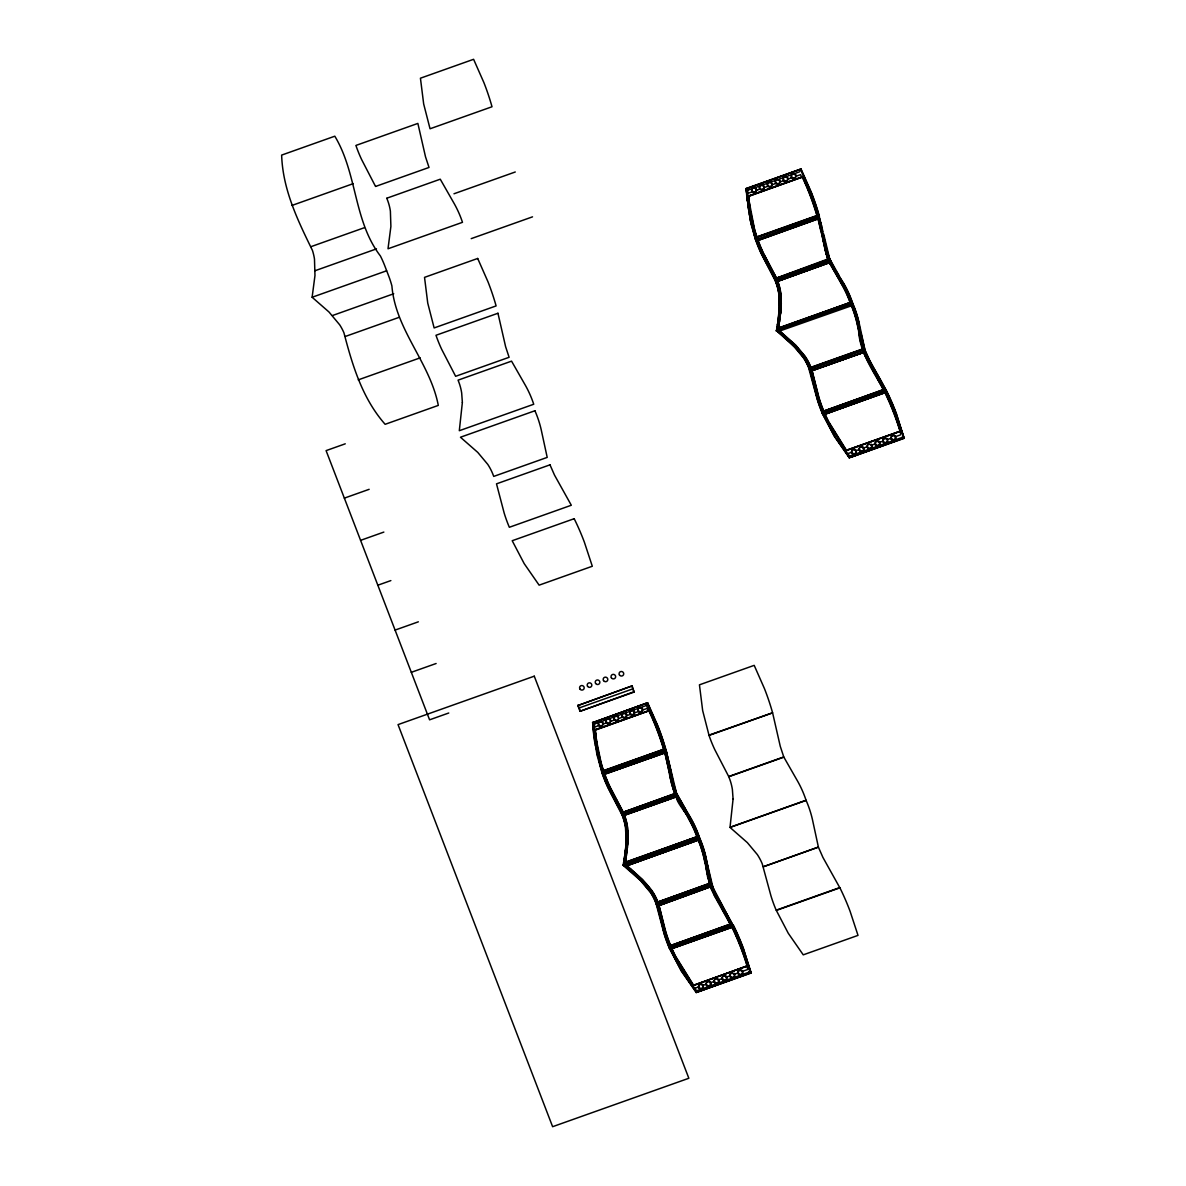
<?xml version="1.0" encoding="UTF-8"?>
<svg xmlns="http://www.w3.org/2000/svg" width="1186" height="1186" viewBox="0 0 1186 1186"><rect width="100%" height="100%" fill="white"/><g stroke="black" fill="none" stroke-linecap="round" stroke-linejoin="round"><path stroke-width="1.5" d="M626.341 838.383L626.045 830.274M627.943 837.82L627.542 827.102A55.105 53.711 27.2 0 0 624.933 816.398L624.459 815.093L676.405 796.621L687.05 814.96M628.12 835.908L627.898 839.125M779.573 302.445L779.513 305.528M780.951 305.202L781.144 300.443M781.307 303.245L780.67 311.799M626.134 840.088L625.496 827.591A54.66 53.281 27.2 0 0 623.465 818.963L620.738 810.69L608.314 787.119A141.949 138.362 27.2 0 1 602.562 772.975L602.236 773.628A141.949 138.362 27.2 0 0 607.973 787.771L621.864 814.649M779.35 305.855L779.098 294.558M626.089 841.497L626.045 828.436M626.475 839.436L626.178 842.609M627.854 840.444L628.076 838.784M779.291 307.263L779.513 305.514M780.892 306.522L781.263 298.62M627.616 842.119L627.69 830.244M627.779 841.793L628.031 840.103M780.818 307.886L781.07 306.196M626.252 841.185L625.911 844.417M779.454 306.937L778.09 319.775M779.38 308.36L779.054 292.749M627.527 843.498L627.794 841.778M627.957 841.467L627.32 847.501M780.996 307.545L780.358 313.593M626.075 844.106L626.341 842.297M779.276 309.842L779.543 308.049M627.424 844.906L627.705 843.157M780.788 310.347L780.907 308.923M626.075 844.091L625.304 850.688M626.238 843.765L625.808 847.16M779.454 309.516L778.476 317.744M627.602 844.58L626.816 850.881M779.335 311.014L778.846 315.758M780.521 313.267L780.67 311.785M780.833 311.458L779.365 321.51M625.986 846.834L625.096 852.349M627.157 849.013L627.483 847.175M780.195 315.105L780.536 313.252M627.32 848.687L626.608 852.467M780.017 316.647L780.373 314.764M625.645 850.036L624.874 854.068M627.142 850.229L625.911 857.448M780.18 316.306L779.602 319.849M778.653 317.418L777.853 321.51M625.437 851.696L624.533 857.285M626.949 851.815L626.327 855.432M625.052 853.727L624.088 859.45M778.431 319.108L777.764 322.963M779.928 319.197L778.846 324.949M594.468 721.666L594.527 727.122M747.921 193.377L747.521 188.515M778.016 321.198L777.304 325.142M626.075 857.122L626.49 855.091M779.113 323.215L779.543 321.169M777.467 324.816L777.927 322.651M624.251 859.138L624.711 856.959M626.238 856.796L625.363 860.977M624.429 858.797L623.465 863.289M777.008 327.025L777.482 324.801M625.526 860.651L625.971 858.531M778.565 326.743L779.024 324.623M779.187 324.297L778.253 328.566L850.555 302.326L778.594 327.914M623.628 862.978L624.118 860.695M776.697 328.952L777.349 326.372M312.126 297.256L314.972 275.523L314.483 259.067A56.365 54.941 27.2 0 0 312.437 250.394C297.701 220.299 282.728 189.463 281.645 155.099L334.808 136.197C357.386 173.63 353.487 220.833 380.395 255.968A103.79 101.166 27.2 0 1 385.109 266.687L388.252 274.841A103.79 101.166 27.2 0 1 391.899 285.915C395.457 330.034 430.014 362.486 438.301 405.404L385.139 424.306C362.249 398.348 352.435 365.288 343.91 332.717A54.526 53.148 27.2 0 0 339.685 324.816L328.982 311.992L312.126 297.256L386.562 270.808M625.526 860.636L625.037 862.919M687.821 816.25L689.066 818.414A109.142 106.399 27.2 0 1 697.398 836.545L625.052 862.8L625.689 860.324M778.253 328.566L778.728 326.402M623.806 862.637L623.124 865.291L699.503 837.612A108.89 106.147 27.2 0 0 690.741 817.984L676.85 794.146M776.86 328.626L776.356 330.938L852.363 304.016A107.377 104.664 27.2 0 1 858.664 323.022L860.384 331.561M777.023 328.3L776.341 331.057L850.733 304.505L850.258 303.082A109.142 106.399 27.2 0 0 841.927 284.833L827.561 258.963L820.312 227.653M778.031 329.916L795.391 345.749L804.79 356.927A55.105 53.711 27.2 0 1 810.053 366.682L818.488 397.74A142.038 138.451 27.2 0 0 823.306 411.409L824.611 414.418A157.382 153.409 27.2 0 0 828.421 422.453L847.634 453.689L851.415 452.34M845.87 305.706L852.675 303.275L851.444 304.253M776.474 330.642L794.65 347.187L803.604 358.113A54.986 53.607 27.2 0 1 808.481 367.319L817.154 399.133A141.935 138.347 27.2 0 0 822.328 413.425L886.238 390.164A252.01 245.65 27.2 0 1 896.423 413.647L904.014 438.375L849.265 457.855L834.321 436.329L822.387 413.529L834.484 436.018L849.428 457.529L904.177 438.064L896.26 413.988A252.01 245.65 27.2 0 0 886.075 390.505M747.076 200.908L746.261 188.441L801.024 168.975L811.268 192.147A252.144 245.769 27.2 0 1 819.407 216.312L817.836 216.994M750.427 211.197L754.207 228.735A157.338 153.365 27.2 0 0 756.742 237.185L817.213 215.689A271.876 265.012 27.2 0 0 802.551 176.981L748.396 196.224L749.804 208.706M817.124 216.297L817.376 215.348L756.92 236.844L757.083 238.994M820.297 227.668L818.088 218.832L757.646 240.595A142.038 138.451 27.2 0 0 763.235 253.997L777.808 282.817A55.105 53.711 27.2 0 1 780.418 293.52L780.729 296.352M745.935 189.093L801.024 168.975M801.914 177.203L748.233 196.55L747.699 193.451L752.191 191.85M795.747 176.373L800.639 174.624L801.751 177.529L802.625 176.951M828.302 259.349L776.059 278.443L827.961 260.001L827.739 257.881M827.872 262.995L777.319 281.512L829.444 262.714L830.052 263.989M818.088 218.847L820.756 230.707M852.512 303.646L852.349 303.957A108.89 106.147 27.2 0 0 843.602 284.388C828.125 264.967 824.062 240.639 819.096 217.082L826.879 250.083M577.834 705.566L632.138 685.893L634.095 692.075L580.028 711.289L577.834 705.566L632.138 685.893M579.153 707.938L633.22 688.725M580.028 711.289L634.332 691.616M851.578 305.736L779.78 330.998L795.717 345.096L805.116 356.274A55.105 53.711 27.2 0 1 810.379 366.029L810.572 367.971L862.518 349.514L861.125 342.161M647.63 702.72L592.54 722.837L647.63 702.72L657.904 725.965A252.01 245.65 27.2 0 1 666.043 750.175L665.702 750.827A252.01 245.65 27.2 0 0 657.548 726.618L647.289 703.372M747.699 204.259L751.064 224.05L755.541 239.676A141.935 138.347 27.2 0 0 761.264 253.76L775.11 280.489L830.17 260.92L823.647 233.894M646.978 711.229L595.179 729.642L597.344 748.01M594.305 738.003L597.003 754.845L602.147 773.42L612.777 769.343M663.982 749.107L603.526 770.589L604.059 772.205M604.163 772.412L604.386 774.666A142.038 138.451 27.2 0 0 609.975 788.067L623.451 814.07M812.025 370.477L863.764 352.361L864.564 354.451M852.512 303.631L851.103 303.942M663.893 749.419A271.876 265.012 27.2 0 0 649.157 710.725L594.838 730.294L594.305 727.196L598.797 725.595M642.352 710.117L647.245 708.383L648.357 711.274L649.231 710.696M851.681 305.691A113.975 111.099 27.2 0 1 858.056 327.128L858.204 328.922M822.343 413.425L822.506 413.099A141.935 138.347 27.2 0 1 817.317 398.822L814.174 386.799M883.926 389.319L823.321 411.409L883.585 389.972L866.892 358.765M883.674 392.877L824.611 414.418L885.23 392.61L824.774 414.092A157.382 153.409 27.2 0 0 828.584 422.127L846.285 450.621L900.426 431.363M675.027 793.419L622.798 812.529L674.701 794.071L674.79 792.797M623.792 813.418L624.592 817.05A55.105 53.711 27.2 0 1 627.216 827.754L627.379 829.162M624.459 815.093L676.405 796.621M606.446 773.405L664.99 752.591L671.424 783.279L675.353 795.643M669.453 765.919L666.132 750.382L655.828 753.807M624.889 864.401L642.234 880.116L651.633 891.279A55.105 53.711 27.2 0 1 656.896 901.034L665.376 932.211A142.038 138.451 27.2 0 0 670.194 945.879L671.572 949.111A157.382 153.409 27.2 0 0 675.397 957.146L694.611 988.383L698.376 987.034M696.879 840.37L626.282 866.002L698.421 840.103A113.975 111.099 27.2 0 1 704.899 861.481L707.642 877.166M846.448 450.28L900.589 431.037L846.448 450.28L828.747 421.801A157.382 153.409 27.2 0 1 824.937 413.766M849.265 457.855L847.931 454.994M698.257 840.414L697.057 837.316A109.142 106.399 27.2 0 0 688.725 819.066C686.071 811.817 675.62 802.181 676.198 795.421L677.31 794.501L685.3 808.956M699.206 838.25A108.89 106.147 27.2 0 0 690.415 818.637L676.969 795.154L666.132 750.382M709.702 883.214L657.415 902.338L709.361 883.866L708.931 880.531M641.656 881.198L650.61 892.139A54.986 53.607 27.2 0 1 655.487 901.33L664.056 933.678A141.949 138.362 27.2 0 0 669.26 948.014L681.253 970.963L696.226 992.549L750.99 973.083L743.4 948.34A252.01 245.65 27.2 0 0 733.23 924.858L669.26 948.014L733.215 924.872M900.115 431.2L900.886 434.743L895.119 436.804M710.814 886.505L658.571 905.615L710.814 886.505L712.163 889.856M705.047 863.275L705.092 861.155A113.975 111.099 27.2 0 0 698.687 839.732M730.798 923.805L670.194 945.879L730.472 924.457L720.035 904.399M747.565 965.73L693.084 985.625L747.565 965.73A272.187 265.308 27.2 0 0 732.444 926.933M696.226 992.549L751.331 972.431M698.169 991.318L696.864 990.71M750.99 973.083L743.073 948.993A252.01 245.65 27.2 0 0 732.889 925.51L712.964 887.424L705.685 857.018A107.377 104.664 27.2 0 0 699.369 837.939A108.89 106.147 27.2 0 0 690.578 818.296L685.137 809.267M693.425 984.973L675.723 956.494A157.382 153.409 27.2 0 1 671.913 948.459L732.37 926.963L673.648 947.836M747.091 965.893L747.862 969.451L742.095 971.497M752.813 229.002L755.541 239.676L819.215 216.638A252.144 245.769 27.2 0 0 811.076 192.488L800.846 169.302L746.098 188.767L750.397 221.085M776.578 279.436L775.11 280.489L776.207 283.395A54.971 53.592 27.2 0 1 778.728 293.402L779.365 301.14M829.74 260.535L830.511 260.268M620.13 810.097L622.027 814.337L677.117 794.739L675.531 795.391M676.198 795.421L676.969 795.154M356.556 145.211L417.872 123.418L425.522 156.849L429.021 167.448L375.74 186.395M430.696 128.548L492.012 106.755A252.01 245.65 27.2 0 0 483.873 82.546L473.599 59.3L420.437 78.202L423.669 103.953L430.044 128.785M291.904 205.46L353.22 183.652M386.977 198.151L440.258 179.205L454.357 203.873A107.377 104.664 27.2 0 1 462.481 222.316L388.015 248.778L390.891 226.437L390.387 211.093A54.986 53.607 27.2 0 0 387.866 201.042L386.784 198.225M453.986 193.778L515.273 171.985M311.088 246.629L364.369 227.697M315.179 270.675L376.481 248.882M471.213 238.638L532.529 216.845M332.421 315.55L393.722 293.757M747.654 190.279L752.517 188.544M753.747 188.114L760.137 185.846M761.531 185.401A2.328 2.268 27.2 0 1 763.547 188.856A2.328 2.268 27.2 0 1 759.529 188.782A2.328 2.268 27.2 0 1 761.531 185.401L768.172 182.985M769.403 182.54L776.118 180.153M777.349 179.723L783.961 177.366M785.191 176.936L792.026 174.505M793.256 174.06L799.838 171.703M345.378 336.439L398.867 317.433M756.238 190.412L759.796 189.152M763.843 187.714L767.846 186.291M771.893 184.853L775.777 183.459M779.839 182.021L783.635 180.672M787.682 179.234L791.699 177.811M749.137 195.69L800.372 177.47M358.216 379.876L420.185 357.846M778.12 230.974L786.748 227.92M791.966 226.185L804.004 221.782M774.992 275.463L776.222 278.132L827.887 259.037M780.492 278.043L777.038 279.273L780.521 278.132M799.512 271.283L804.701 269.43M809.89 267.591L813.344 266.361M825.456 262.062L816.813 265.13L825.486 262.136M809.919 267.68L813.388 266.45M829.088 260.861L830.541 260.342L839.332 276.041M830.2 260.994L775.466 279.926L776.548 282.742A54.971 53.592 27.2 0 1 778.817 291.267M829.444 262.699L777.482 281.186L777.972 282.49A55.105 53.711 27.2 0 1 780.581 293.179L780.848 297.79M345.259 443.816L326.091 450.621L429.584 719.828L448.753 713.008M534.901 410.771L460.464 437.234L477.765 452.4L487.772 464.378A54.986 53.607 27.2 0 1 492.635 473.585L493.732 476.401L547.206 457.396L541.231 429.836A107.377 104.664 27.2 0 0 534.93 410.771M778.416 328.255L850.392 302.652A109.142 106.399 27.2 0 0 842.104 284.492L830.052 263.974M779.973 329.13L785.176 327.277M802.522 321.109L818.118 315.565L809.489 318.738M780.003 329.219L785.206 327.366M344.355 498.135L369.157 489.314M810.898 367.319L862.859 348.862M839.154 359.047L851.266 354.733M863.497 350.389L864.95 349.87L859.005 322.37A107.377 104.664 27.2 0 0 852.734 303.364A108.89 106.147 27.2 0 0 843.943 283.736L834.44 268.599M813.759 369.869L862.192 352.642M811.861 370.803L863.764 352.346L811.861 370.818L812.128 371.663M360.588 540.356L383.849 532.084M857.048 400.557L872.57 395.027L867.44 396.984M884.637 390.743L886.224 390.179L869.457 360.099L864.965 349.914L809.905 369.483L810.631 371.633M884.919 390.772L886.283 390.283M822.387 413.529L885.942 390.935M377.845 585.217L390.861 580.591M574.187 518.697L512.204 540.727L524.168 563.587L539.126 585.158L592.303 566.256L584.372 542.18A252.01 245.65 27.2 0 0 574.187 518.697M855.61 450.843L859.02 449.627M863.23 448.145L867.07 446.781M871.265 445.284L875.001 443.949M879.211 442.452L882.858 441.162M887.054 439.665L890.923 438.301M901.953 437.323L902.709 437.234L849.517 456.15L848.034 453.541M904.355 437.723L850.851 457.277L849.888 456.017M395.086 630.092L418.347 621.82M411.32 672.314L436.122 663.508M594.26 724.023L599.123 722.289M600.353 721.859L606.743 719.591M607.973 719.146L614.778 716.729M616.008 716.3L622.724 713.898M623.955 713.468L630.567 711.111M631.797 710.681L638.631 708.25M639.862 707.805L646.444 705.462L649.068 711.022M602.844 724.157L606.402 722.897M610.449 721.459L614.452 720.035M618.499 718.597L622.398 717.219M626.445 715.766L630.24 714.417M634.288 712.979L638.305 711.556M648.52 710.948L595.001 729.968L596.143 739.219M623.035 765.459L633.487 761.99M638.572 759.929L649.009 756.475M602.147 773.42L665.791 751.034M623.792 813.433L622.205 813.996L623.792 818.31A54.66 53.281 27.2 0 1 625.6 825.471M634.184 809.741L646.281 805.442M658.393 801.128L661.847 799.898M677.28 794.427L675.679 794.991L676.524 794.768M677.102 794.753L622.057 814.411L623.628 818.651A54.66 53.281 27.2 0 1 625.674 827.279L626.045 830.289M621.894 814.738L676.939 795.08L673.44 784.465L669.63 765.578M625.393 862.148L697.353 836.56M625.215 862.489L697.19 836.886M628.55 862.859L623.139 865.32L640.44 880.486L650.447 892.465A54.986 53.607 27.2 0 1 655.309 901.671L656.407 904.488L711.481 884.919L707.775 868.938M661.477 851.118L670.164 848.064M697.902 838.176L699.503 837.642A107.377 104.664 27.2 0 1 705.848 856.707L708.101 868.285M623.302 864.965L699.34 837.953M698.421 840.088L626.445 865.676L630.73 869.219M661.818 902.116L668.711 899.581M694.655 890.36L706.752 886.061M710.384 884.86L711.822 884.267L715.084 893.443L732.829 925.421M656.57 904.177L711.659 884.578M658.867 905.719L710.651 886.832L711.896 889.974M674.641 945.568L681.535 943.107M693.617 938.823L702.245 935.754M710.874 932.685L717.767 930.239M728.115 926.548L733.156 924.769M732.192 927.304L671.736 948.785A157.382 153.409 27.2 0 0 675.56 956.82L693.247 985.314L747.388 966.071A272.187 265.308 27.2 0 0 732.281 927.259M747.817 969.303L747.224 966.382A272.187 265.308 27.2 0 0 732.118 927.585M702.586 985.536L705.996 984.336M710.192 982.838L714.031 981.474M718.242 979.977L721.977 978.643M726.188 977.16L729.835 975.856M734.03 974.358L737.9 972.994M776.563 330.701L785.428 338.114M624.918 866.284L623.317 864.979L630.863 871.25M779.617 331.309L795.554 345.437L804.953 356.601A55.105 53.711 27.2 0 1 810.216 366.355L810.735 367.66L862.696 349.173L860.576 339.463M626.623 865.35L642.56 879.449L651.959 890.627A55.105 53.711 27.2 0 1 657.222 900.382L657.741 901.686M779.869 332.955L794.976 346.534L803.93 357.46A54.986 53.607 27.2 0 1 808.808 366.667L809.371 368.06M626.638 867.248L641.819 880.887L650.773 891.813A54.986 53.607 27.2 0 1 655.65 901.019L656.733 903.836M626.475 867.559L627.987 868.819M630.73 869.205L646.281 883.911M629.455 870.035L641.641 881.213M785.443 338.099L790.439 342.621M788.038 340.382L789.268 341.509M790.454 342.606L800.061 352.746M638.424 878.025L639.536 879.093M646.281 883.896L648.282 886.268M648.297 886.253L650.981 889.782M800.076 352.731L803.767 357.787A54.986 53.607 27.2 0 1 808.644 366.978L810.053 370.729M694.892 989.687L696.567 991.896M694.996 988.235L696.478 990.844L749.685 971.927L748.722 971.334M846.315 452.83L836.456 438.538M693.276 987.508L679.904 967.524L670.639 949.764M650.981 889.767L651.796 890.953A55.105 53.711 27.2 0 1 657.059 900.708L657.578 902.012L709.539 883.526L708.101 878.174M837.953 276.961L829.607 262.388M627.72 833.506L627.379 827.413A55.105 53.711 27.2 0 0 624.77 816.724L624.296 815.405L676.242 796.933L686.872 815.286M683.062 809.104L684.574 811.535M839.154 276.353L843.78 284.077A108.89 106.147 27.2 0 1 852.541 303.601A107.377 104.664 27.2 0 1 858.842 322.666C860.058 348.091 873.341 369.558 885.883 390.831M836.738 272.469L837.524 273.758M838.71 278.191L842.282 284.166M834.662 435.677L822.713 412.876M686.887 815.271L687.658 816.591M715.247 893.102L732.992 925.095M720.539 902.605L721.755 904.696M871.814 368.238L878.1 379.12M681.224 802.848L681.98 804.138M687.658 816.576L688.903 818.74A109.142 106.399 27.2 0 1 697.235 836.871M872.466 366.074L877.432 374.613M871.799 368.253L865.113 355.696M718.849 902.398L715.632 896.749M872.466 366.089L865.231 351.441M877.447 374.598L880.175 379.431M833.699 267.31L834.425 268.614M711.911 889.96L730.635 924.131L670.357 945.553A142.038 138.451 27.2 0 1 665.539 931.885L664.19 927.022M616.735 800.253L622.591 811.387M878.1 379.105L883.748 389.66L823.484 411.082A142.038 138.451 27.2 0 1 818.651 397.414L812.529 372.938M616.72 800.268L610.138 787.726A142.038 138.451 27.2 0 1 604.549 774.339L664.827 752.902L670.846 778.505M880.19 379.416L886.046 390.505M833.699 267.324L829.37 258.192M766.052 262.477L773.954 277.213M714.506 895.297L715.469 897.076M757.81 240.269A142.038 138.451 27.2 0 0 763.399 253.671L774.888 275.271M766.037 262.491L761.442 253.433A141.935 138.362 27.2 0 1 755.704 239.35L751.227 223.724M611.635 794.398L620.13 810.097M766.779 260.312L764.54 255.968M713.764 893.236L714.669 894.985M611.62 794.412L608.136 787.445A141.949 138.362 27.2 0 1 602.399 773.302M883.585 389.972C873.029 370.388 858.812 351.575 858.531 328.27M884.4 391.588L884.8 392.388M731.377 926.281L714.328 895.638L709.94 885.66M715.247 893.117L712.445 886.817M885.023 392.833L885.067 392.922A272.187 265.308 27.2 0 1 900.174 431.704L900.307 431.867M645.703 703.935L646.4 705.359M800.683 169.628L810.928 192.799A252.144 245.769 27.2 0 1 819.066 216.964M774.102 277.494L774.769 278.992M622.606 811.372L622.961 812.202L674.864 793.745L674.078 791.64M850.762 304.594L851.415 306.062M776.4 277.791L763.576 253.344A142.038 138.451 27.2 0 1 757.987 239.943L818.251 218.52L819.066 221.56M623.124 811.876L610.301 787.415A142.038 138.451 27.2 0 1 604.712 774.013L664.605 753.036M865.113 355.711L864.579 354.436M774.769 278.977L776.385 283.054A54.971 53.592 27.2 0 1 778.891 293.061L779.083 294.573M865.187 355.163L864.001 352.242M676.85 794.16L673.604 784.139M775.436 279.837L761.605 253.107A141.935 138.347 27.2 0 1 756.994 242.137M711.541 889.115L711.2 888.284M375.547 186.469L361.641 159.591A141.949 138.362 27.2 0 1 355.904 145.448M631.901 686.353L634.095 692.075M578.071 705.107L580.265 710.829M826.879 250.068L829.37 258.207M712.43 886.832L711.882 885.275M827.65 258.429L826.345 254.516M777.66 280.845L778.135 282.164A55.105 53.711 27.2 0 1 780.744 292.868L780.966 300.784M775.852 281.66L776.37 283.069A54.971 53.592 27.2 0 1 778.891 293.075M674.389 791.759L673.796 790.039M865.217 351.456L860.843 332.747M656.599 904.236L656.911 905.17M656.881 904.221L657.607 906.4M827.354 256.828L825.5 250.498M757.128 239.112L757.646 240.595L817.866 218.98M711.882 885.29L705.507 857.359A107.377 104.664 27.2 0 0 699.206 838.28M673.841 791.018L673.07 788.586M810.053 370.714L810.349 371.648M709.851 885.379L706.663 869.709M602.473 772.768L600.146 765.385M657.029 905.467L659.624 915.029M658.912 904.962L665.717 931.559A142.038 138.451 27.2 0 0 670.535 945.227M812.099 370.699L818.829 397.073A142.038 138.451 27.2 0 0 823.647 410.756M810.364 371.633L814.174 386.814M658.882 905.704L659.342 907.216M812.128 371.648L812.588 373.175M811.016 372.893L811.313 374.82M659.342 907.201L660.261 910.537M904.014 438.375L896.097 414.299A252.01 245.65 27.2 0 0 885.912 390.817M658.082 908.002L658.853 910.818M826.331 254.53L825.337 250.809M673.233 788.275L672.225 784.569M673.07 788.601L672.062 784.895M816.057 393.441L816.739 395.916M662.959 927.956L663.641 930.447M819.259 216.741L820.905 223.042M811.476 374.509L811.965 376.347M664.99 752.591L665.791 755.645M598.693 759.989L599.419 762.746M664.19 927.037L660.261 910.522M814.871 388.726L815.434 391.039M661.758 923.227L662.337 925.554M820.92 223.027L821.631 225.992M825.323 250.824L820.934 230.38M672.062 784.91L671.143 780.922M708.591 879.197L707.968 876.513M673.604 784.154L670.194 768.231M666.532 758.58L667.214 761.412M812.44 378.245L812.899 380.202M659.327 912.731L659.787 914.688M821.646 225.977L822.906 231.581M669.008 762.85L665.969 750.708L602.31 773.094L595.357 744.971M814.337 386.488L813.374 382.233M659.624 915.014L664.219 933.367A141.949 138.362 27.2 0 0 669.438 947.673M660.735 918.824L661.225 920.988M820.475 227.327L821.097 230.054M825.026 248.541L824.122 244.42M671.306 780.596L671.765 782.627M750.738 220.433L751.405 223.398M598.011 757.142L596.706 751.109M669.023 762.835L669.616 765.593M667.837 764.14L668.4 766.764M821.676 232.678L822.209 235.213M670.52 779.158L669.601 774.725M668.948 769.284L669.453 771.715M822.713 237.645L823.662 242.255M598.011 750.353L600.813 762.479A157.338 153.365 27.2 0 0 603.348 770.93L663.819 749.433L603.185 771.241A157.338 153.365 27.2 0 1 600.65 762.806L597.848 750.664L595.179 729.642M860.517 341.464L858.086 327.114M707.686 875.164L706.915 871.087M749.493 214.192L750.101 217.364M705.374 862.622L706.485 870.05M860.324 338.099L859.583 333.963M705.655 864.075L706.174 866.922M859.079 331.146L859.331 332.569M596.098 747.936L594.987 741.206M596.751 741.799L600.991 762.153A157.338 153.365 27.2 0 0 603.526 770.589M748.381 207.461L748.915 210.886M594.646 741.858L593.044 726.588M749.3 202.154L754.385 228.409A157.338 153.365 27.2 0 0 756.905 236.844M747.877 203.918L746.987 196.446M594.023 734.001L594.482 737.662M593.682 734.653L592.703 722.511L647.452 703.046L657.726 726.292A252.01 245.65 27.2 0 1 665.88 750.501M748.574 195.898L750.264 211.523L754.044 229.061A157.338 153.365 27.2 0 0 756.579 237.496L817.05 216A271.876 265.012 27.2 0 0 802.388 177.307M748.396 196.224L748.751 199.396M593.593 730.191L592.881 722.185M746.261 188.441L746.602 192.503M781.011 297.478L780.922 299.272M802.714 176.655A271.876 265.012 27.2 0 1 816.857 213.302M794.931 173.734A2.328 2.268 27.2 0 1 795.51 177.233A2.328 2.268 27.2 0 1 791.937 177.025A2.328 2.268 27.2 0 1 792.752 173.616M787.563 177.218A2.328 2.268 27.2 0 1 786.288 180.776A2.328 2.268 27.2 0 1 783.412 178.196A2.328 2.268 27.2 0 1 786.867 176.61M779.395 179.679A2.328 2.268 27.2 0 1 779.528 182.955A2.328 2.268 27.2 0 1 776.207 182.911A2.328 2.268 27.2 0 1 776.296 179.635M771.982 183.207A2.328 2.268 27.2 0 1 770.87 186.261A2.328 2.268 27.2 0 1 767.772 185.001A2.328 2.268 27.2 0 1 769.091 182.021M770.633 182.021A2.328 2.268 27.2 0 1 771.449 182.496M756.49 189.167A2.328 2.268 27.2 0 1 755.23 191.821A2.328 2.268 27.2 0 1 752.324 190.961A2.328 2.268 27.2 0 1 752.695 188.025M755.615 187.922A2.328 2.268 27.2 0 1 756.105 188.411M842.268 284.18A109.142 106.399 27.2 0 1 850.051 300.784M851.845 305.365A113.975 111.099 27.2 0 1 858.219 326.802M851.518 306.018A113.975 111.099 27.2 0 1 857.878 327.455M885.305 392.566A272.187 265.308 27.2 0 1 900.337 431.393M885.482 392.24A272.187 265.308 27.2 0 1 900.515 431.052M887.751 440.792A2.328 2.268 27.2 0 1 885.23 442.526A2.328 2.268 27.2 0 1 883.17 440.184A2.328 2.268 27.2 0 1 885.29 437.99M886.431 438.197A2.328 2.268 27.2 0 1 887.706 439.695M871.236 444.201A2.328 2.268 27.2 0 1 871.206 447.626A2.328 2.268 27.2 0 1 867.767 447.092A2.328 2.268 27.2 0 1 868.671 443.816M822.669 412.772A141.935 138.347 27.2 0 1 817.495 398.481M742.377 970.756A2.328 2.268 27.2 0 1 741.028 974.329A2.328 2.268 27.2 0 1 738.255 971.586A2.328 2.268 27.2 0 1 741.887 970.267M734.712 975.485A2.328 2.268 27.2 0 1 732.192 977.22A2.328 2.268 27.2 0 1 730.146 974.877A2.328 2.268 27.2 0 1 732.266 972.683M733.823 973.143A2.328 2.268 27.2 0 1 734.742 974.595M718.375 979.073A2.328 2.268 27.2 0 1 717.678 982.631A2.328 2.268 27.2 0 1 714.387 980.911A2.328 2.268 27.2 0 1 716.922 978.317M709.569 981.371A2.328 2.268 27.2 0 1 710.221 985.106A2.328 2.268 27.2 0 1 706.352 985.284A2.328 2.268 27.2 0 1 708.161 981.8A2.328 2.268 27.2 0 1 710.355 985.151A2.328 2.268 27.2 0 1 706.471 984.217A2.328 2.268 27.2 0 1 708.65 981.148M669.601 947.362A141.949 138.362 27.2 0 1 664.397 933.026M698.361 840.385A113.975 111.099 27.2 0 1 704.721 861.807M649.335 710.399A271.876 265.012 27.2 0 1 663.463 747.047M648.994 711.051A271.876 265.012 27.2 0 1 663.73 749.73M641.537 707.479A2.328 2.268 27.2 0 1 642.026 711.066A2.328 2.268 27.2 0 1 638.379 710.547A2.328 2.268 27.2 0 1 639.743 707.227M626 713.423A2.328 2.268 27.2 0 1 626.03 716.804A2.328 2.268 27.2 0 1 622.62 716.418A2.328 2.268 27.2 0 1 623.258 713.127M618.514 719.101A2.328 2.268 27.2 0 1 614.63 719.19A2.328 2.268 27.2 0 1 616.097 715.662M617.239 715.766A2.328 2.268 27.2 0 1 618.499 716.774M610.182 719.265A2.328 2.268 27.2 0 1 609.426 722.867A2.328 2.268 27.2 0 1 606.179 720.969A2.328 2.268 27.2 0 1 608.967 718.553M603.066 724.231A2.328 2.268 27.2 0 1 599.523 725.298A2.328 2.268 27.2 0 1 599.479 721.622M602.221 721.666A2.328 2.268 27.2 0 1 603.096 722.911M462.362 402.439L459.308 430.711L533.73 404.248A107.377 104.664 27.2 0 0 525.65 385.806L511.551 361.137L458.063 380.157L459.145 382.974A54.986 53.607 27.2 0 1 461.68 393.011L462.362 402.439M733.081 799.008L730.027 827.294L806.05 800.253A107.377 104.664 27.2 0 0 797.97 781.811L783.857 757.142L728.782 776.726L729.864 779.558A54.986 53.607 27.2 0 1 732.399 789.594L733.081 799.008M669.467 947.792L733.037 925.199A252.01 245.65 27.2 0 1 743.222 948.681L751.153 972.757L696.39 992.222L681.416 970.652L669.467 947.792M710.088 734.757L709.05 735.498A141.949 138.362 27.2 0 0 714.787 749.641L728.693 776.519L783.768 756.935L780.269 746.335L772.62 712.905A252.01 245.65 27.2 0 0 764.451 688.606L754.192 665.361L699.443 684.826L702.661 710.577L709.05 735.409L772.605 712.816L710.088 734.757M477.691 258.459L424.529 277.361L427.746 303.112L434.135 327.944L496.104 305.914A252.01 245.65 27.2 0 0 487.95 281.705L477.691 258.459M497.957 313.252L435.988 335.282A141.949 138.362 27.2 0 0 441.726 349.425L455.632 376.303L509.105 357.297L505.607 346.683L497.957 313.252M549.993 464.838L496.504 483.844L504.139 512.945A141.949 138.362 27.2 0 0 509.343 527.281L571.311 505.251L554.499 475.082L549.993 464.838M839.792 406.679L834.618 408.518L839.836 406.798M534.263 676.183L398.036 724.616L552.617 1126.7L688.844 1078.267L534.263 676.183M806.08 800.417L730.057 827.443L747.343 842.623L757.35 854.587A54.986 53.607 27.2 0 1 762.227 863.793L770.959 895.86A141.949 138.362 27.2 0 0 776.178 910.181L839.732 887.588L822.921 857.419L818.414 847.175L763.339 866.744L818.384 847.041L812.425 819.482A107.377 104.664 27.2 0 0 806.109 800.402M839.896 887.825L776.326 910.418L788.275 933.278L803.248 954.849L858.012 935.383L850.095 911.308A252.01 245.65 27.2 0 0 839.91 887.825M791.433 177.44A2.328 2.268 27.2 0 0 795.435 177.515A2.328 2.268 27.2 0 0 793.434 174.06A2.328 2.268 27.2 0 0 791.433 177.44M783.368 180.316A2.328 2.268 27.2 0 0 787.371 180.376A2.328 2.268 27.2 0 0 785.369 176.922A2.328 2.268 27.2 0 0 783.368 180.316M775.525 183.104A2.328 2.268 27.2 0 0 779.528 183.178A2.328 2.268 27.2 0 0 777.512 179.723A2.328 2.268 27.2 0 0 775.525 183.104M767.579 185.92A2.328 2.268 27.2 0 0 771.582 185.994A2.328 2.268 27.2 0 0 769.566 182.54A2.328 2.268 27.2 0 0 767.579 185.92M759.87 188.129A2.328 2.268 27.2 0 0 763.873 188.203A2.328 2.268 27.2 0 0 761.872 184.749A2.328 2.268 27.2 0 0 759.87 188.129M751.924 191.495A2.328 2.268 27.2 0 0 755.927 191.569A2.328 2.268 27.2 0 0 753.911 188.114A2.328 2.268 27.2 0 0 751.924 191.495M851.77 453.304A2.328 2.268 27.2 0 0 855.773 453.171A2.328 2.268 27.2 0 0 853.579 449.82A2.328 2.268 27.2 0 0 851.77 453.304M891.546 438.494A2.328 2.268 27.2 0 0 895.549 438.583A2.328 2.268 27.2 0 0 893.547 435.114A2.328 2.268 27.2 0 0 891.546 438.494M891.279 439.25A2.328 2.268 27.2 0 0 895.282 439.116A2.328 2.268 27.2 0 0 893.088 435.766A2.328 2.268 27.2 0 0 891.279 439.25M883.214 442.126A2.328 2.268 27.2 0 0 887.217 441.993A2.328 2.268 27.2 0 0 885.023 438.642A2.328 2.268 27.2 0 0 883.214 442.126M875.639 444.142A2.328 2.268 27.2 0 0 879.641 444.231A2.328 2.268 27.2 0 0 877.64 440.777A2.328 2.268 27.2 0 0 875.639 444.142M875.357 444.913A2.328 2.268 27.2 0 0 879.36 444.78A2.328 2.268 27.2 0 0 877.18 441.429A2.328 2.268 27.2 0 0 875.357 444.913M867.426 447.73A2.328 2.268 27.2 0 0 871.413 447.596A2.328 2.268 27.2 0 0 869.234 444.246A2.328 2.268 27.2 0 0 867.426 447.73M859.642 449.835A2.328 2.268 27.2 0 0 863.66 449.909A2.328 2.268 27.2 0 0 861.659 446.455A2.328 2.268 27.2 0 0 859.642 449.835M859.376 450.591A2.328 2.268 27.2 0 0 863.378 450.458A2.328 2.268 27.2 0 0 861.184 447.107A2.328 2.268 27.2 0 0 859.376 450.591M852.037 452.533A2.328 2.268 27.2 0 0 856.04 452.622A2.328 2.268 27.2 0 0 854.039 449.168A2.328 2.268 27.2 0 0 852.037 452.533M698.732 987.997A2.328 2.268 27.2 0 0 702.735 987.864A2.328 2.268 27.2 0 0 700.555 984.513A2.328 2.268 27.2 0 0 698.732 987.997M738.255 973.943A2.328 2.268 27.2 0 0 742.243 973.81A2.328 2.268 27.2 0 0 740.064 970.459A2.328 2.268 27.2 0 0 738.255 973.943M730.191 976.819A2.328 2.268 27.2 0 0 734.193 976.686A2.328 2.268 27.2 0 0 731.999 973.335A2.328 2.268 27.2 0 0 730.191 976.819M722.6 978.85A2.328 2.268 27.2 0 0 726.618 978.924A2.328 2.268 27.2 0 0 724.616 975.47A2.328 2.268 27.2 0 0 722.6 978.85M722.333 979.606A2.328 2.268 27.2 0 0 726.336 979.473A2.328 2.268 27.2 0 0 724.142 976.122A2.328 2.268 27.2 0 0 722.333 979.606M714.387 982.423A2.328 2.268 27.2 0 0 718.39 982.304A2.328 2.268 27.2 0 0 716.211 978.954A2.328 2.268 27.2 0 0 714.387 982.423M699.014 987.226A2.328 2.268 27.2 0 0 703.016 987.315A2.328 2.268 27.2 0 0 701.015 983.861A2.328 2.268 27.2 0 0 699.014 987.226M579.924 688.977A2.328 2.268 27.2 0 0 583.927 688.933A2.328 2.268 27.2 0 0 581.822 685.538A2.328 2.268 27.2 0 0 579.924 688.977M587.544 686.264A2.328 2.268 27.2 0 0 591.547 686.22A2.328 2.268 27.2 0 0 589.427 682.825A2.328 2.268 27.2 0 0 587.544 686.264M595.58 683.403A2.328 2.268 27.2 0 0 599.582 683.373A2.328 2.268 27.2 0 0 597.477 679.963A2.328 2.268 27.2 0 0 595.58 683.403M603.526 680.586A2.328 2.268 27.2 0 0 607.529 680.542A2.328 2.268 27.2 0 0 605.423 677.147A2.328 2.268 27.2 0 0 603.526 680.586M611.383 677.799A2.328 2.268 27.2 0 0 615.386 677.755A2.328 2.268 27.2 0 0 613.266 674.36A2.328 2.268 27.2 0 0 611.383 677.799M619.433 674.923A2.328 2.268 27.2 0 0 623.451 674.878A2.328 2.268 27.2 0 0 621.331 671.484A2.328 2.268 27.2 0 0 619.433 674.923M638.038 711.185A2.328 2.268 27.2 0 0 642.056 711.259A2.328 2.268 27.2 0 0 640.04 707.805A2.328 2.268 27.2 0 0 638.038 711.185M629.974 714.061A2.328 2.268 27.2 0 0 633.991 714.12A2.328 2.268 27.2 0 0 631.975 710.681A2.328 2.268 27.2 0 0 629.974 714.061M630.315 713.394A2.328 2.268 27.2 0 0 634.317 713.483A2.328 2.268 27.2 0 0 632.316 710.029A2.328 2.268 27.2 0 0 630.315 713.394M622.131 716.848A2.328 2.268 27.2 0 0 626.134 716.922A2.328 2.268 27.2 0 0 624.118 713.468A2.328 2.268 27.2 0 0 622.131 716.848M614.185 719.665A2.328 2.268 27.2 0 0 618.188 719.739A2.328 2.268 27.2 0 0 616.171 716.285A2.328 2.268 27.2 0 0 614.185 719.665M606.135 722.526A2.328 2.268 27.2 0 0 610.153 722.6A2.328 2.268 27.2 0 0 608.136 719.146A2.328 2.268 27.2 0 0 606.135 722.526M598.53 725.239A2.328 2.268 27.2 0 0 602.532 725.313A2.328 2.268 27.2 0 0 600.531 721.859A2.328 2.268 27.2 0 0 598.53 725.239"/></g></svg>
